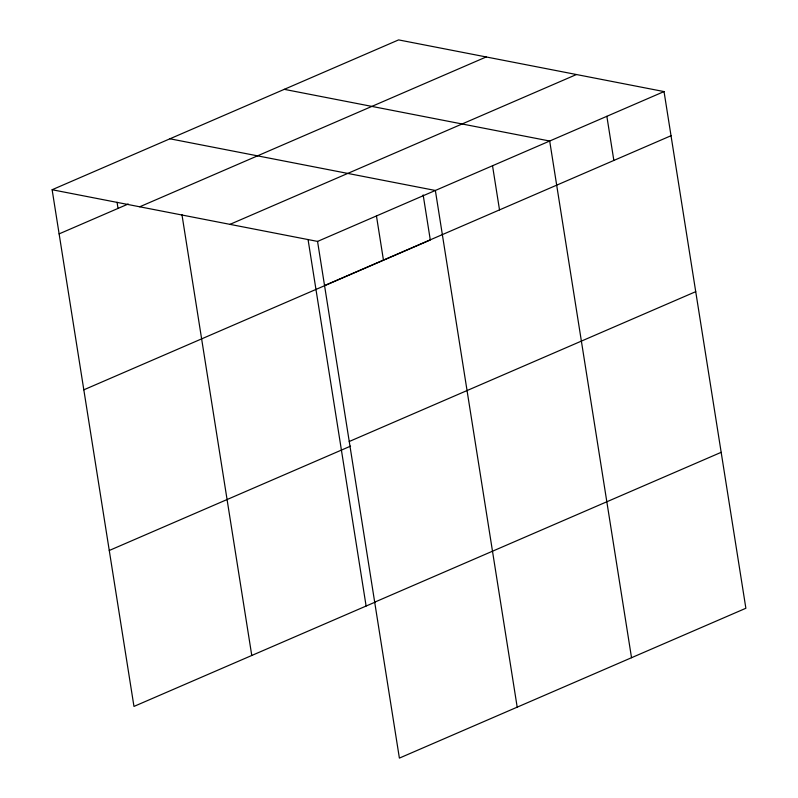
<?xml version="1.0" encoding="UTF-8"?>
<svg xmlns="http://www.w3.org/2000/svg" width="798" height="798" viewBox="0 0 798 798"><rect width="100%" height="100%" fill="white"/><g stroke="black" fill="none" stroke-linecap="round" stroke-linejoin="round"><path stroke-width="1.2" d="M52.129 189.734L398.611 39.9L664.036 91.58L745.871 608.266L399.389 758.1L317.554 241.415L52.129 189.734L133.964 706.42L375.26 602.081M59.122 233.884L128.219 204.009M139.72 206.792L486.201 56.957M229.964 224.358L576.445 74.523M317.554 241.415L664.036 91.58M324.547 285.564L671.028 135.72M83.82 389.823L430.302 239.989L423.159 194.912M349.245 441.503L695.726 291.659M109.266 550.49L350.561 446.142M374.691 602.161L721.173 452.326M284.278 89.346L549.692 141.027L631.527 657.712M169.934 138.792L435.359 190.473L517.194 707.158M606.859 116.299L613.852 160.448M492.526 165.745L499.518 209.894M376.457 215.939L383.449 260.088M308.048 239.48L366.112 606.031M181.944 214.612L251.769 655.477M117.057 202.283L118.024 208.418"/></g></svg>
